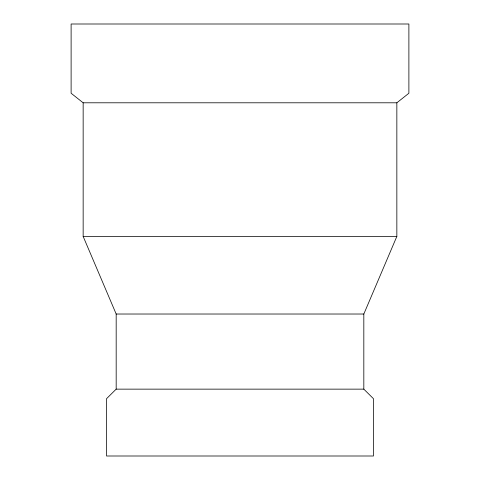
<?xml version="1.0" encoding="UTF-8"?>
<svg xmlns="http://www.w3.org/2000/svg" width="480" height="480" viewBox="0 0 480 480"><rect width="100%" height="100%" fill="white"/><g stroke="black" fill="none" stroke-linecap="round" stroke-linejoin="round"><path stroke-width="0.72" d="M116.178 389.142L363.822 389.142L373.458 398.694L373.458 456L106.542 456L106.542 398.694L116.178 389.142L116.178 314.022L83.154 236.418L83.154 102.798L71.112 93.246L71.112 24L408.888 24L408.888 93.246L396.846 102.798L83.154 102.798M363.822 389.142L363.822 314.022L396.846 236.418L396.846 102.798M83.154 236.418L396.846 236.418M116.178 314.022L363.822 314.022"/></g></svg>
